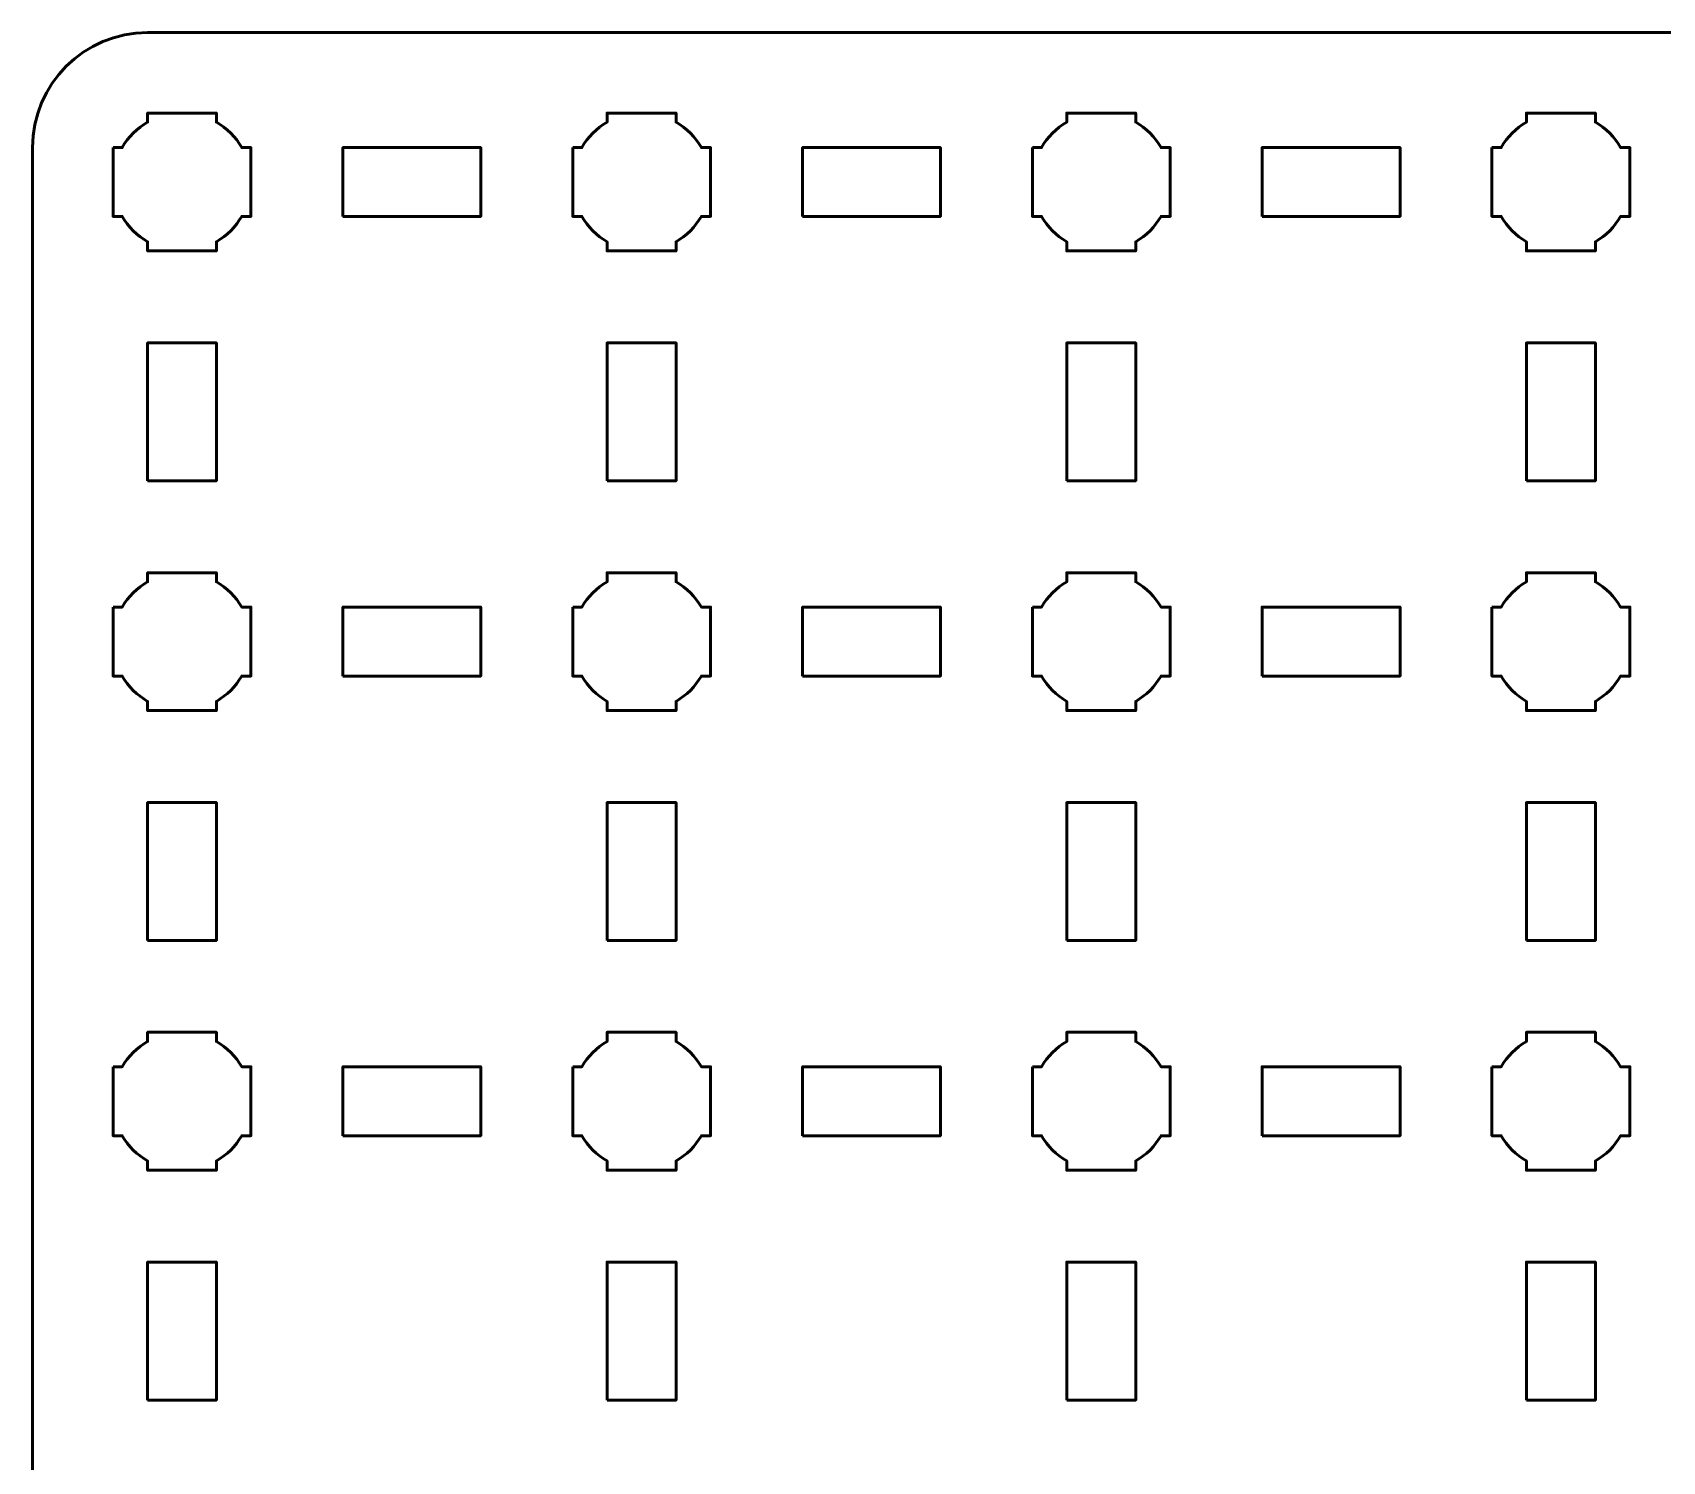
# Model space of a CAD drawing. Header units: centimetres. Extents: x -25.1 to 4.2, y -21.5 to -8.2.
# Drawn here: x -25.15 to -18.06, y -14.42 to -8.2 of the extents above; entities that cross this region are included whole.
import ezdxf

# ---------------------------------------------------------------- set-up
doc = ezdxf.new("R2010")
doc.units = ezdxf.units.CM
doc.header["$MEASUREMENT"] = 0
doc.layers.add('Layer 1', color=7, linetype='Continuous')

msp = doc.modelspace()

# ---------------------------------------------------------------- linework, layer by layer
at = {"layer": 'Layer 1', "color": 250, "lineweight": 53}
for points in [[(-23.8, -9), (-23.2, -9), (-23.2, -8.7), (-23.8, -8.7), (-23.8, -9)], [(-21.8, -9), (-21.2, -9), (-21.2, -8.7), (-21.8, -8.7), (-21.8, -9)], [(-19.8, -9), (-19.2, -9), (-19.2, -8.7), (-19.8, -8.7), (-19.8, -9)], [(-24.65, -10.15), (-24.35, -10.15), (-24.35, -9.55), (-24.65, -9.55), (-24.65, -10.15)], [(-22.65, -10.15), (-22.35, -10.15), (-22.35, -9.55), (-22.65, -9.55), (-22.65, -10.15)], [(-20.65, -10.15), (-20.35, -10.15), (-20.35, -9.55), (-20.65, -9.55), (-20.65, -10.15)], [(-18.65, -10.15), (-18.35, -10.15), (-18.35, -9.55), (-18.65, -9.55), (-18.65, -10.15)], [(-23.8, -11), (-23.2, -11), (-23.2, -10.7), (-23.8, -10.7), (-23.8, -11)], [(-21.8, -11), (-21.2, -11), (-21.2, -10.7), (-21.8, -10.7), (-21.8, -11)], [(-19.8, -11), (-19.2, -11), (-19.2, -10.7), (-19.8, -10.7), (-19.8, -11)], [(-24.65, -12.15), (-24.35, -12.15), (-24.35, -11.55), (-24.65, -11.55), (-24.65, -12.15)], [(-22.65, -12.15), (-22.35, -12.15), (-22.35, -11.55), (-22.65, -11.55), (-22.65, -12.15)], [(-20.65, -12.15), (-20.35, -12.15), (-20.35, -11.55), (-20.65, -11.55), (-20.65, -12.15)], [(-18.65, -12.15), (-18.35, -12.15), (-18.35, -11.55), (-18.65, -11.55), (-18.65, -12.15)], [(-23.8, -13), (-23.2, -13), (-23.2, -12.7), (-23.8, -12.7), (-23.8, -13)], [(-21.8, -13), (-21.2, -13), (-21.2, -12.7), (-21.8, -12.7), (-21.8, -13)], [(-19.8, -13), (-19.2, -13), (-19.2, -12.7), (-19.8, -12.7), (-19.8, -13)], [(-24.65, -14.15), (-24.35, -14.15), (-24.35, -13.55), (-24.65, -13.55), (-24.65, -14.15)], [(-22.65, -14.15), (-22.35, -14.15), (-22.35, -13.55), (-22.65, -13.55), (-22.65, -14.15)], [(-20.65, -14.15), (-20.35, -14.15), (-20.35, -13.55), (-20.65, -13.55), (-20.65, -14.15)], [(-18.65, -14.15), (-18.35, -14.15), (-18.35, -13.55), (-18.65, -13.55), (-18.65, -14.15)]]:
    msp.add_lwpolyline(points, close=True, dxfattribs=at)
msp.add_open_spline([(-25.15, -21), (-25.15, -21), (-25.15, -8.7), (-25.15, -8.7), (-25.15, -8.7), (-25.15, -8.42391), (-24.92609, -8.2), (-24.65, -8.2), (-24.65, -8.2), (-24.65, -8.2), (3.65, -8.2), (3.65, -8.2), (3.65, -8.2), (3.92609, -8.2), (4.15, -8.42391), (4.15, -8.7), (4.15, -8.7), (4.15, -8.7), (4.15, -21), (4.15, -21), (4.15, -21), (4.15, -21.27609), (3.92609, -21.5), (3.65, -21.5), (3.65, -21.5), (3.65, -21.5), (-24.65, -21.5), (-24.65, -21.5), (-24.65, -21.5), (-24.92609, -21.5), (-25.15, -21.27609), (-25.15, -21)], degree=3, knots=[0, 0, 0, 0, 0.125, 0.125, 0.125, 0.125, 0.25, 0.25, 0.25, 0.25, 0.375, 0.375, 0.375, 0.375, 0.5, 0.5, 0.5, 0.5, 0.625, 0.625, 0.625, 0.625, 0.75, 0.75, 0.75, 0.75, 0.875, 0.875, 0.875, 0.875, 1, 1, 1, 1], dxfattribs=at)
at = {"layer": 'Layer 1', "lineweight": 53}
for points in [[(-24.8, -8.7), (-24.8, -8.7), (-24.75985, -8.7), (-24.75985, -8.7), (-24.75985, -8.7), (-24.7335, -8.65447), (-24.69553, -8.6165), (-24.65, -8.59015), (-24.65, -8.59015), (-24.65, -8.59015), (-24.65, -8.55), (-24.65, -8.55), (-24.65, -8.55), (-24.65, -8.55), (-24.5, -8.55), (-24.5, -8.55), (-24.5, -8.55), (-24.5, -8.55), (-24.35, -8.55), (-24.35, -8.55), (-24.35, -8.55), (-24.35, -8.55), (-24.35, -8.59015), (-24.35, -8.59015), (-24.35, -8.59015), (-24.30447, -8.6165), (-24.2665, -8.65447), (-24.24015, -8.7), (-24.24015, -8.7), (-24.24015, -8.7), (-24.2, -8.7), (-24.2, -8.7), (-24.2, -8.7), (-24.2, -8.7), (-24.2, -8.85), (-24.2, -8.85), (-24.2, -8.85), (-24.2, -8.85), (-24.2, -9), (-24.2, -9), (-24.2, -9), (-24.2, -9), (-24.24015, -9), (-24.24015, -9), (-24.24015, -9), (-24.2665, -9.04553), (-24.30447, -9.0835), (-24.35, -9.10985), (-24.35, -9.10985), (-24.35, -9.10985), (-24.35, -9.15), (-24.35, -9.15), (-24.35, -9.15), (-24.35, -9.15), (-24.5, -9.15), (-24.5, -9.15), (-24.5, -9.15), (-24.5, -9.15), (-24.65, -9.15), (-24.65, -9.15), (-24.65, -9.15), (-24.65, -9.15), (-24.65, -9.10985), (-24.65, -9.10985), (-24.65, -9.10985), (-24.69553, -9.0835), (-24.7335, -9.04553), (-24.75985, -9), (-24.75985, -9), (-24.75985, -9), (-24.8, -9), (-24.8, -9), (-24.8, -9), (-24.8, -9), (-24.8, -8.85), (-24.8, -8.85), (-24.8, -8.85), (-24.8, -8.85), (-24.8, -8.7), (-24.8, -8.7)], [(-22.8, -8.7), (-22.8, -8.7), (-22.75985, -8.7), (-22.75985, -8.7), (-22.75985, -8.7), (-22.7335, -8.65447), (-22.69553, -8.6165), (-22.65, -8.59015), (-22.65, -8.59015), (-22.65, -8.59015), (-22.65, -8.55), (-22.65, -8.55), (-22.65, -8.55), (-22.65, -8.55), (-22.5, -8.55), (-22.5, -8.55), (-22.5, -8.55), (-22.5, -8.55), (-22.35, -8.55), (-22.35, -8.55), (-22.35, -8.55), (-22.35, -8.55), (-22.35, -8.59015), (-22.35, -8.59015), (-22.35, -8.59015), (-22.30447, -8.6165), (-22.2665, -8.65447), (-22.24015, -8.7), (-22.24015, -8.7), (-22.24015, -8.7), (-22.2, -8.7), (-22.2, -8.7), (-22.2, -8.7), (-22.2, -8.7), (-22.2, -8.85), (-22.2, -8.85), (-22.2, -8.85), (-22.2, -8.85), (-22.2, -9), (-22.2, -9), (-22.2, -9), (-22.2, -9), (-22.24015, -9), (-22.24015, -9), (-22.24015, -9), (-22.2665, -9.04553), (-22.30447, -9.0835), (-22.35, -9.10985), (-22.35, -9.10985), (-22.35, -9.10985), (-22.35, -9.15), (-22.35, -9.15), (-22.35, -9.15), (-22.35, -9.15), (-22.5, -9.15), (-22.5, -9.15), (-22.5, -9.15), (-22.5, -9.15), (-22.65, -9.15), (-22.65, -9.15), (-22.65, -9.15), (-22.65, -9.15), (-22.65, -9.10985), (-22.65, -9.10985), (-22.65, -9.10985), (-22.69553, -9.0835), (-22.7335, -9.04553), (-22.75985, -9), (-22.75985, -9), (-22.75985, -9), (-22.8, -9), (-22.8, -9), (-22.8, -9), (-22.8, -9), (-22.8, -8.85), (-22.8, -8.85), (-22.8, -8.85), (-22.8, -8.85), (-22.8, -8.7), (-22.8, -8.7)], [(-20.8, -8.7), (-20.8, -8.7), (-20.75985, -8.7), (-20.75985, -8.7), (-20.75985, -8.7), (-20.7335, -8.65447), (-20.69553, -8.6165), (-20.65, -8.59015), (-20.65, -8.59015), (-20.65, -8.59015), (-20.65, -8.55), (-20.65, -8.55), (-20.65, -8.55), (-20.65, -8.55), (-20.5, -8.55), (-20.5, -8.55), (-20.5, -8.55), (-20.5, -8.55), (-20.35, -8.55), (-20.35, -8.55), (-20.35, -8.55), (-20.35, -8.55), (-20.35, -8.59015), (-20.35, -8.59015), (-20.35, -8.59015), (-20.30447, -8.6165), (-20.2665, -8.65447), (-20.24015, -8.7), (-20.24015, -8.7), (-20.24015, -8.7), (-20.2, -8.7), (-20.2, -8.7), (-20.2, -8.7), (-20.2, -8.7), (-20.2, -8.85), (-20.2, -8.85), (-20.2, -8.85), (-20.2, -8.85), (-20.2, -9), (-20.2, -9), (-20.2, -9), (-20.2, -9), (-20.24015, -9), (-20.24015, -9), (-20.24015, -9), (-20.2665, -9.04553), (-20.30447, -9.0835), (-20.35, -9.10985), (-20.35, -9.10985), (-20.35, -9.10985), (-20.35, -9.15), (-20.35, -9.15), (-20.35, -9.15), (-20.35, -9.15), (-20.5, -9.15), (-20.5, -9.15), (-20.5, -9.15), (-20.5, -9.15), (-20.65, -9.15), (-20.65, -9.15), (-20.65, -9.15), (-20.65, -9.15), (-20.65, -9.10985), (-20.65, -9.10985), (-20.65, -9.10985), (-20.69553, -9.0835), (-20.7335, -9.04553), (-20.75985, -9), (-20.75985, -9), (-20.75985, -9), (-20.8, -9), (-20.8, -9), (-20.8, -9), (-20.8, -9), (-20.8, -8.85), (-20.8, -8.85), (-20.8, -8.85), (-20.8, -8.85), (-20.8, -8.7), (-20.8, -8.7)], [(-18.8, -8.7), (-18.8, -8.7), (-18.75985, -8.7), (-18.75985, -8.7), (-18.75985, -8.7), (-18.7335, -8.65447), (-18.69553, -8.6165), (-18.65, -8.59015), (-18.65, -8.59015), (-18.65, -8.59015), (-18.65, -8.55), (-18.65, -8.55), (-18.65, -8.55), (-18.65, -8.55), (-18.5, -8.55), (-18.5, -8.55), (-18.5, -8.55), (-18.5, -8.55), (-18.35, -8.55), (-18.35, -8.55), (-18.35, -8.55), (-18.35, -8.55), (-18.35, -8.59015), (-18.35, -8.59015), (-18.35, -8.59015), (-18.30447, -8.6165), (-18.2665, -8.65447), (-18.24015, -8.7), (-18.24015, -8.7), (-18.24015, -8.7), (-18.2, -8.7), (-18.2, -8.7), (-18.2, -8.7), (-18.2, -8.7), (-18.2, -8.85), (-18.2, -8.85), (-18.2, -8.85), (-18.2, -8.85), (-18.2, -9), (-18.2, -9), (-18.2, -9), (-18.2, -9), (-18.24015, -9), (-18.24015, -9), (-18.24015, -9), (-18.2665, -9.04553), (-18.30447, -9.0835), (-18.35, -9.10985), (-18.35, -9.10985), (-18.35, -9.10985), (-18.35, -9.15), (-18.35, -9.15), (-18.35, -9.15), (-18.35, -9.15), (-18.5, -9.15), (-18.5, -9.15), (-18.5, -9.15), (-18.5, -9.15), (-18.65, -9.15), (-18.65, -9.15), (-18.65, -9.15), (-18.65, -9.15), (-18.65, -9.10985), (-18.65, -9.10985), (-18.65, -9.10985), (-18.69553, -9.0835), (-18.7335, -9.04553), (-18.75985, -9), (-18.75985, -9), (-18.75985, -9), (-18.8, -9), (-18.8, -9), (-18.8, -9), (-18.8, -9), (-18.8, -8.85), (-18.8, -8.85), (-18.8, -8.85), (-18.8, -8.85), (-18.8, -8.7), (-18.8, -8.7)], [(-24.8, -10.7), (-24.8, -10.7), (-24.75985, -10.7), (-24.75985, -10.7), (-24.75985, -10.7), (-24.7335, -10.65447), (-24.69553, -10.6165), (-24.65, -10.59015), (-24.65, -10.59015), (-24.65, -10.59015), (-24.65, -10.55), (-24.65, -10.55), (-24.65, -10.55), (-24.65, -10.55), (-24.5, -10.55), (-24.5, -10.55), (-24.5, -10.55), (-24.5, -10.55), (-24.35, -10.55), (-24.35, -10.55), (-24.35, -10.55), (-24.35, -10.55), (-24.35, -10.59015), (-24.35, -10.59015), (-24.35, -10.59015), (-24.30447, -10.6165), (-24.2665, -10.65447), (-24.24015, -10.7), (-24.24015, -10.7), (-24.24015, -10.7), (-24.2, -10.7), (-24.2, -10.7), (-24.2, -10.7), (-24.2, -10.7), (-24.2, -10.85), (-24.2, -10.85), (-24.2, -10.85), (-24.2, -10.85), (-24.2, -11), (-24.2, -11), (-24.2, -11), (-24.2, -11), (-24.24015, -11), (-24.24015, -11), (-24.24015, -11), (-24.2665, -11.04553), (-24.30447, -11.0835), (-24.35, -11.10985), (-24.35, -11.10985), (-24.35, -11.10985), (-24.35, -11.15), (-24.35, -11.15), (-24.35, -11.15), (-24.35, -11.15), (-24.5, -11.15), (-24.5, -11.15), (-24.5, -11.15), (-24.5, -11.15), (-24.65, -11.15), (-24.65, -11.15), (-24.65, -11.15), (-24.65, -11.15), (-24.65, -11.10985), (-24.65, -11.10985), (-24.65, -11.10985), (-24.69553, -11.0835), (-24.7335, -11.04553), (-24.75985, -11), (-24.75985, -11), (-24.75985, -11), (-24.8, -11), (-24.8, -11), (-24.8, -11), (-24.8, -11), (-24.8, -10.85), (-24.8, -10.85), (-24.8, -10.85), (-24.8, -10.85), (-24.8, -10.7), (-24.8, -10.7)], [(-22.8, -10.7), (-22.8, -10.7), (-22.75985, -10.7), (-22.75985, -10.7), (-22.75985, -10.7), (-22.7335, -10.65447), (-22.69553, -10.6165), (-22.65, -10.59015), (-22.65, -10.59015), (-22.65, -10.59015), (-22.65, -10.55), (-22.65, -10.55), (-22.65, -10.55), (-22.65, -10.55), (-22.5, -10.55), (-22.5, -10.55), (-22.5, -10.55), (-22.5, -10.55), (-22.35, -10.55), (-22.35, -10.55), (-22.35, -10.55), (-22.35, -10.55), (-22.35, -10.59015), (-22.35, -10.59015), (-22.35, -10.59015), (-22.30447, -10.6165), (-22.2665, -10.65447), (-22.24015, -10.7), (-22.24015, -10.7), (-22.24015, -10.7), (-22.2, -10.7), (-22.2, -10.7), (-22.2, -10.7), (-22.2, -10.7), (-22.2, -10.85), (-22.2, -10.85), (-22.2, -10.85), (-22.2, -10.85), (-22.2, -11), (-22.2, -11), (-22.2, -11), (-22.2, -11), (-22.24015, -11), (-22.24015, -11), (-22.24015, -11), (-22.2665, -11.04553), (-22.30447, -11.0835), (-22.35, -11.10985), (-22.35, -11.10985), (-22.35, -11.10985), (-22.35, -11.15), (-22.35, -11.15), (-22.35, -11.15), (-22.35, -11.15), (-22.5, -11.15), (-22.5, -11.15), (-22.5, -11.15), (-22.5, -11.15), (-22.65, -11.15), (-22.65, -11.15), (-22.65, -11.15), (-22.65, -11.15), (-22.65, -11.10985), (-22.65, -11.10985), (-22.65, -11.10985), (-22.69553, -11.0835), (-22.7335, -11.04553), (-22.75985, -11), (-22.75985, -11), (-22.75985, -11), (-22.8, -11), (-22.8, -11), (-22.8, -11), (-22.8, -11), (-22.8, -10.85), (-22.8, -10.85), (-22.8, -10.85), (-22.8, -10.85), (-22.8, -10.7), (-22.8, -10.7)], [(-20.8, -10.7), (-20.8, -10.7), (-20.75985, -10.7), (-20.75985, -10.7), (-20.75985, -10.7), (-20.7335, -10.65447), (-20.69553, -10.6165), (-20.65, -10.59015), (-20.65, -10.59015), (-20.65, -10.59015), (-20.65, -10.55), (-20.65, -10.55), (-20.65, -10.55), (-20.65, -10.55), (-20.5, -10.55), (-20.5, -10.55), (-20.5, -10.55), (-20.5, -10.55), (-20.35, -10.55), (-20.35, -10.55), (-20.35, -10.55), (-20.35, -10.55), (-20.35, -10.59015), (-20.35, -10.59015), (-20.35, -10.59015), (-20.30447, -10.6165), (-20.2665, -10.65447), (-20.24015, -10.7), (-20.24015, -10.7), (-20.24015, -10.7), (-20.2, -10.7), (-20.2, -10.7), (-20.2, -10.7), (-20.2, -10.7), (-20.2, -10.85), (-20.2, -10.85), (-20.2, -10.85), (-20.2, -10.85), (-20.2, -11), (-20.2, -11), (-20.2, -11), (-20.2, -11), (-20.24015, -11), (-20.24015, -11), (-20.24015, -11), (-20.2665, -11.04553), (-20.30447, -11.0835), (-20.35, -11.10985), (-20.35, -11.10985), (-20.35, -11.10985), (-20.35, -11.15), (-20.35, -11.15), (-20.35, -11.15), (-20.35, -11.15), (-20.5, -11.15), (-20.5, -11.15), (-20.5, -11.15), (-20.5, -11.15), (-20.65, -11.15), (-20.65, -11.15), (-20.65, -11.15), (-20.65, -11.15), (-20.65, -11.10985), (-20.65, -11.10985), (-20.65, -11.10985), (-20.69553, -11.0835), (-20.7335, -11.04553), (-20.75985, -11), (-20.75985, -11), (-20.75985, -11), (-20.8, -11), (-20.8, -11), (-20.8, -11), (-20.8, -11), (-20.8, -10.85), (-20.8, -10.85), (-20.8, -10.85), (-20.8, -10.85), (-20.8, -10.7), (-20.8, -10.7)], [(-18.8, -10.7), (-18.8, -10.7), (-18.75985, -10.7), (-18.75985, -10.7), (-18.75985, -10.7), (-18.7335, -10.65447), (-18.69553, -10.6165), (-18.65, -10.59015), (-18.65, -10.59015), (-18.65, -10.59015), (-18.65, -10.55), (-18.65, -10.55), (-18.65, -10.55), (-18.65, -10.55), (-18.5, -10.55), (-18.5, -10.55), (-18.5, -10.55), (-18.5, -10.55), (-18.35, -10.55), (-18.35, -10.55), (-18.35, -10.55), (-18.35, -10.55), (-18.35, -10.59015), (-18.35, -10.59015), (-18.35, -10.59015), (-18.30447, -10.6165), (-18.2665, -10.65447), (-18.24015, -10.7), (-18.24015, -10.7), (-18.24015, -10.7), (-18.2, -10.7), (-18.2, -10.7), (-18.2, -10.7), (-18.2, -10.7), (-18.2, -10.85), (-18.2, -10.85), (-18.2, -10.85), (-18.2, -10.85), (-18.2, -11), (-18.2, -11), (-18.2, -11), (-18.2, -11), (-18.24015, -11), (-18.24015, -11), (-18.24015, -11), (-18.2665, -11.04553), (-18.30447, -11.0835), (-18.35, -11.10985), (-18.35, -11.10985), (-18.35, -11.10985), (-18.35, -11.15), (-18.35, -11.15), (-18.35, -11.15), (-18.35, -11.15), (-18.5, -11.15), (-18.5, -11.15), (-18.5, -11.15), (-18.5, -11.15), (-18.65, -11.15), (-18.65, -11.15), (-18.65, -11.15), (-18.65, -11.15), (-18.65, -11.10985), (-18.65, -11.10985), (-18.65, -11.10985), (-18.69553, -11.0835), (-18.7335, -11.04553), (-18.75985, -11), (-18.75985, -11), (-18.75985, -11), (-18.8, -11), (-18.8, -11), (-18.8, -11), (-18.8, -11), (-18.8, -10.85), (-18.8, -10.85), (-18.8, -10.85), (-18.8, -10.85), (-18.8, -10.7), (-18.8, -10.7)], [(-24.8, -12.7), (-24.8, -12.7), (-24.75985, -12.7), (-24.75985, -12.7), (-24.75985, -12.7), (-24.7335, -12.65447), (-24.69553, -12.6165), (-24.65, -12.59015), (-24.65, -12.59015), (-24.65, -12.59015), (-24.65, -12.55), (-24.65, -12.55), (-24.65, -12.55), (-24.65, -12.55), (-24.5, -12.55), (-24.5, -12.55), (-24.5, -12.55), (-24.5, -12.55), (-24.35, -12.55), (-24.35, -12.55), (-24.35, -12.55), (-24.35, -12.55), (-24.35, -12.59015), (-24.35, -12.59015), (-24.35, -12.59015), (-24.30447, -12.6165), (-24.2665, -12.65447), (-24.24015, -12.7), (-24.24015, -12.7), (-24.24015, -12.7), (-24.2, -12.7), (-24.2, -12.7), (-24.2, -12.7), (-24.2, -12.7), (-24.2, -12.85), (-24.2, -12.85), (-24.2, -12.85), (-24.2, -12.85), (-24.2, -13), (-24.2, -13), (-24.2, -13), (-24.2, -13), (-24.24015, -13), (-24.24015, -13), (-24.24015, -13), (-24.2665, -13.04553), (-24.30447, -13.0835), (-24.35, -13.10985), (-24.35, -13.10985), (-24.35, -13.10985), (-24.35, -13.15), (-24.35, -13.15), (-24.35, -13.15), (-24.35, -13.15), (-24.5, -13.15), (-24.5, -13.15), (-24.5, -13.15), (-24.5, -13.15), (-24.65, -13.15), (-24.65, -13.15), (-24.65, -13.15), (-24.65, -13.15), (-24.65, -13.10985), (-24.65, -13.10985), (-24.65, -13.10985), (-24.69553, -13.0835), (-24.7335, -13.04553), (-24.75985, -13), (-24.75985, -13), (-24.75985, -13), (-24.8, -13), (-24.8, -13), (-24.8, -13), (-24.8, -13), (-24.8, -12.85), (-24.8, -12.85), (-24.8, -12.85), (-24.8, -12.85), (-24.8, -12.7), (-24.8, -12.7)], [(-22.8, -12.7), (-22.8, -12.7), (-22.75985, -12.7), (-22.75985, -12.7), (-22.75985, -12.7), (-22.7335, -12.65447), (-22.69553, -12.6165), (-22.65, -12.59015), (-22.65, -12.59015), (-22.65, -12.59015), (-22.65, -12.55), (-22.65, -12.55), (-22.65, -12.55), (-22.65, -12.55), (-22.5, -12.55), (-22.5, -12.55), (-22.5, -12.55), (-22.5, -12.55), (-22.35, -12.55), (-22.35, -12.55), (-22.35, -12.55), (-22.35, -12.55), (-22.35, -12.59015), (-22.35, -12.59015), (-22.35, -12.59015), (-22.30447, -12.6165), (-22.2665, -12.65447), (-22.24015, -12.7), (-22.24015, -12.7), (-22.24015, -12.7), (-22.2, -12.7), (-22.2, -12.7), (-22.2, -12.7), (-22.2, -12.7), (-22.2, -12.85), (-22.2, -12.85), (-22.2, -12.85), (-22.2, -12.85), (-22.2, -13), (-22.2, -13), (-22.2, -13), (-22.2, -13), (-22.24015, -13), (-22.24015, -13), (-22.24015, -13), (-22.2665, -13.04553), (-22.30447, -13.0835), (-22.35, -13.10985), (-22.35, -13.10985), (-22.35, -13.10985), (-22.35, -13.15), (-22.35, -13.15), (-22.35, -13.15), (-22.35, -13.15), (-22.5, -13.15), (-22.5, -13.15), (-22.5, -13.15), (-22.5, -13.15), (-22.65, -13.15), (-22.65, -13.15), (-22.65, -13.15), (-22.65, -13.15), (-22.65, -13.10985), (-22.65, -13.10985), (-22.65, -13.10985), (-22.69553, -13.0835), (-22.7335, -13.04553), (-22.75985, -13), (-22.75985, -13), (-22.75985, -13), (-22.8, -13), (-22.8, -13), (-22.8, -13), (-22.8, -13), (-22.8, -12.85), (-22.8, -12.85), (-22.8, -12.85), (-22.8, -12.85), (-22.8, -12.7), (-22.8, -12.7)], [(-20.8, -12.7), (-20.8, -12.7), (-20.75985, -12.7), (-20.75985, -12.7), (-20.75985, -12.7), (-20.7335, -12.65447), (-20.69553, -12.6165), (-20.65, -12.59015), (-20.65, -12.59015), (-20.65, -12.59015), (-20.65, -12.55), (-20.65, -12.55), (-20.65, -12.55), (-20.65, -12.55), (-20.5, -12.55), (-20.5, -12.55), (-20.5, -12.55), (-20.5, -12.55), (-20.35, -12.55), (-20.35, -12.55), (-20.35, -12.55), (-20.35, -12.55), (-20.35, -12.59015), (-20.35, -12.59015), (-20.35, -12.59015), (-20.30447, -12.6165), (-20.2665, -12.65447), (-20.24015, -12.7), (-20.24015, -12.7), (-20.24015, -12.7), (-20.2, -12.7), (-20.2, -12.7), (-20.2, -12.7), (-20.2, -12.7), (-20.2, -12.85), (-20.2, -12.85), (-20.2, -12.85), (-20.2, -12.85), (-20.2, -13), (-20.2, -13), (-20.2, -13), (-20.2, -13), (-20.24015, -13), (-20.24015, -13), (-20.24015, -13), (-20.2665, -13.04553), (-20.30447, -13.0835), (-20.35, -13.10985), (-20.35, -13.10985), (-20.35, -13.10985), (-20.35, -13.15), (-20.35, -13.15), (-20.35, -13.15), (-20.35, -13.15), (-20.5, -13.15), (-20.5, -13.15), (-20.5, -13.15), (-20.5, -13.15), (-20.65, -13.15), (-20.65, -13.15), (-20.65, -13.15), (-20.65, -13.15), (-20.65, -13.10985), (-20.65, -13.10985), (-20.65, -13.10985), (-20.69553, -13.0835), (-20.7335, -13.04553), (-20.75985, -13), (-20.75985, -13), (-20.75985, -13), (-20.8, -13), (-20.8, -13), (-20.8, -13), (-20.8, -13), (-20.8, -12.85), (-20.8, -12.85), (-20.8, -12.85), (-20.8, -12.85), (-20.8, -12.7), (-20.8, -12.7)], [(-18.8, -12.7), (-18.8, -12.7), (-18.75985, -12.7), (-18.75985, -12.7), (-18.75985, -12.7), (-18.7335, -12.65447), (-18.69553, -12.6165), (-18.65, -12.59015), (-18.65, -12.59015), (-18.65, -12.59015), (-18.65, -12.55), (-18.65, -12.55), (-18.65, -12.55), (-18.65, -12.55), (-18.5, -12.55), (-18.5, -12.55), (-18.5, -12.55), (-18.5, -12.55), (-18.35, -12.55), (-18.35, -12.55), (-18.35, -12.55), (-18.35, -12.55), (-18.35, -12.59015), (-18.35, -12.59015), (-18.35, -12.59015), (-18.30447, -12.6165), (-18.2665, -12.65447), (-18.24015, -12.7), (-18.24015, -12.7), (-18.24015, -12.7), (-18.2, -12.7), (-18.2, -12.7), (-18.2, -12.7), (-18.2, -12.7), (-18.2, -12.85), (-18.2, -12.85), (-18.2, -12.85), (-18.2, -12.85), (-18.2, -13), (-18.2, -13), (-18.2, -13), (-18.2, -13), (-18.24015, -13), (-18.24015, -13), (-18.24015, -13), (-18.2665, -13.04553), (-18.30447, -13.0835), (-18.35, -13.10985), (-18.35, -13.10985), (-18.35, -13.10985), (-18.35, -13.15), (-18.35, -13.15), (-18.35, -13.15), (-18.35, -13.15), (-18.5, -13.15), (-18.5, -13.15), (-18.5, -13.15), (-18.5, -13.15), (-18.65, -13.15), (-18.65, -13.15), (-18.65, -13.15), (-18.65, -13.15), (-18.65, -13.10985), (-18.65, -13.10985), (-18.65, -13.10985), (-18.69553, -13.0835), (-18.7335, -13.04553), (-18.75985, -13), (-18.75985, -13), (-18.75985, -13), (-18.8, -13), (-18.8, -13), (-18.8, -13), (-18.8, -13), (-18.8, -12.85), (-18.8, -12.85), (-18.8, -12.85), (-18.8, -12.85), (-18.8, -12.7), (-18.8, -12.7)]]:
    msp.add_open_spline(points, degree=3, knots=[0, 0, 0, 0, 0.05, 0.05, 0.05, 0.05, 0.1, 0.1, 0.1, 0.1, 0.15, 0.15, 0.15, 0.15, 0.2, 0.2, 0.2, 0.2, 0.25, 0.25, 0.25, 0.25, 0.3, 0.3, 0.3, 0.3, 0.35, 0.35, 0.35, 0.35, 0.4, 0.4, 0.4, 0.4, 0.45, 0.45, 0.45, 0.45, 0.5, 0.5, 0.5, 0.5, 0.55, 0.55, 0.55, 0.55, 0.6, 0.6, 0.6, 0.6, 0.65, 0.65, 0.65, 0.65, 0.7, 0.7, 0.7, 0.7, 0.75, 0.75, 0.75, 0.75, 0.8, 0.8, 0.8, 0.8, 0.85, 0.85, 0.85, 0.85, 0.9, 0.9, 0.9, 0.9, 0.95, 0.95, 0.95, 0.95, 1, 1, 1, 1], dxfattribs=at)

doc.saveas('drawing.dxf')
